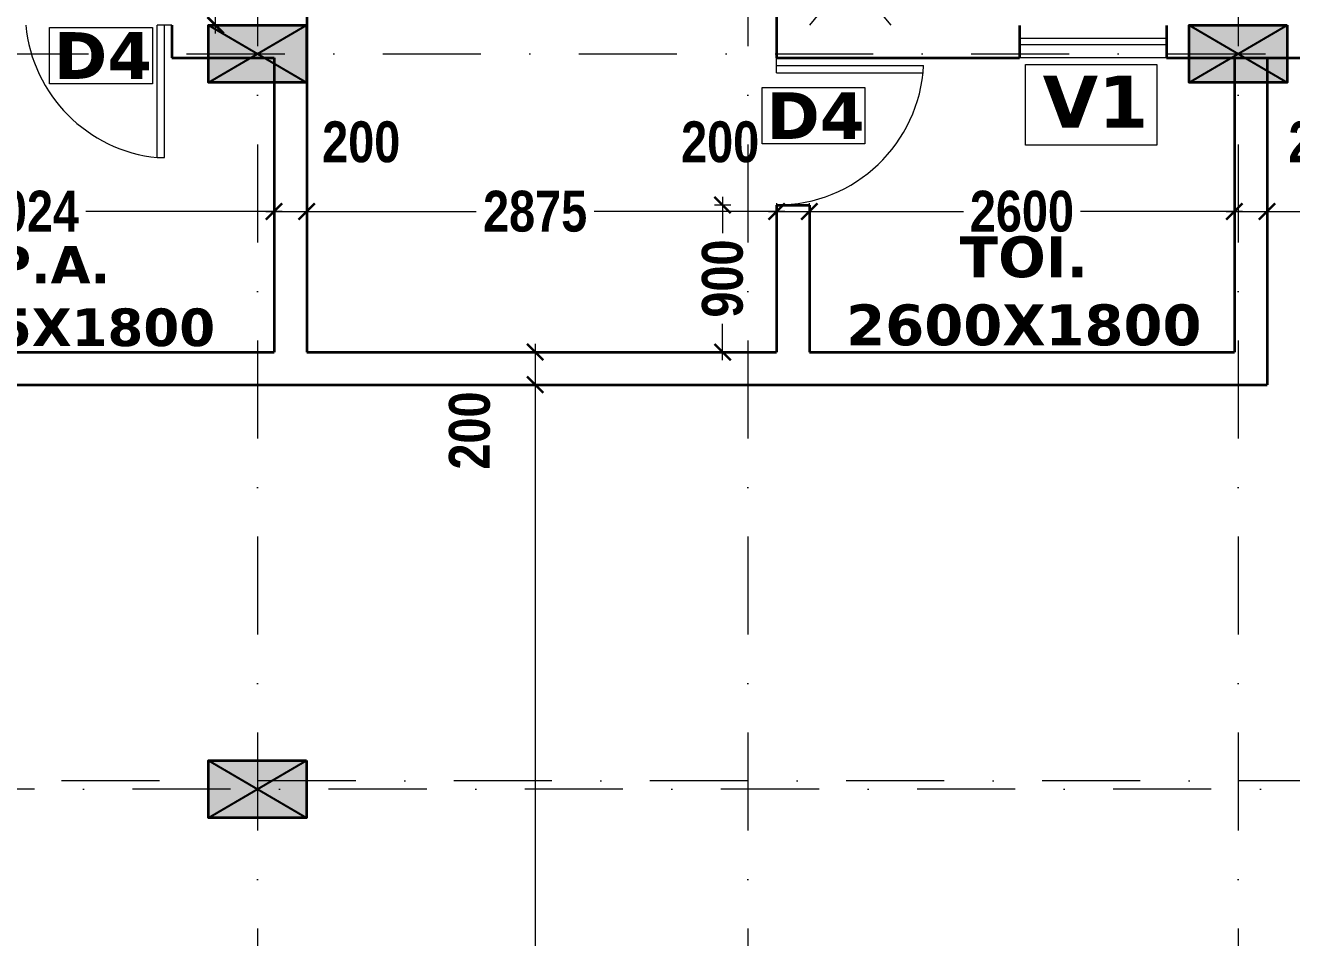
# Model space of a CAD drawing. Header units: millimetres. Extents: x -3092155 to 4513934, y -12317808 to 1850003.
# Drawn here: x -398756 to -391008, y -5727161 to -5721576 of the extents above; entities that cross this region are included whole.
import ezdxf

# ---------------------------------------------------------------- set-up
doc = ezdxf.new("R2010")
doc.units = ezdxf.units.MM
doc.header["$LTSCALE"] = 2
doc.header["$MEASUREMENT"] = 0
doc.header["$PDMODE"] = 34
doc.header["$PDSIZE"] = 500
doc.linetypes.add('DASHDOT', pattern=[1, 0.5, -0.25, 0, -0.25])
doc.linetypes.add('DASHED2', pattern=[0.375, 0.25, -0.125])
for name, color, linetype, lineweight in [('coloumn', 10, 'Continuous', 35), ('D DIM', 250, 'Continuous', 9), ('D4', 10, 'Continuous', 5), ('DOOR', 27, 'Continuous', 5), ('DUCT', 37, 'Continuous', 35), ('glass', 5, 'Continuous', 15), ('GRID', 251, 'DASHDOT', 5), ('SILL', 74, 'Continuous', 9), ('TEXT', 7, 'Continuous', 13), ('VENTI', 162, 'Continuous', 5), ('WAll', 250, 'Continuous', 35)]:
    doc.layers.add(name, color=color, linetype=linetype, lineweight=lineweight)
doc.layers.add('DOT', color=7, linetype='DASHED2', lineweight=0, true_color=0x89067c)
doc.styles.add('INNER DIM', font='ARIALNB.TTF', dxfattribs={"height": 250})
doc.styles.add('style2', font='verdana.ttf')
doc.dimstyles.new('external final', dxfattribs={"dimscale": 0, "dimtxt": 250, "dimasz": 100, "dimexe": 50, "dimexo": 50, "dimgap": 50, "dimtad": 0, "dimdec": 0, "dimzin": 0, "dimdsep": 46, "dimtxsty": 'INNER DIM', "dimblk": 'ARCHTICK', "dimcen": 100, "dimdle": 50, "dimclrd": 256, "dimclre": 256, "dimclrt": 256, "dimadec": 0, "dimazin": 0, "dimtfac": 1, "dimtdec": 0, "dimtix": 1, "dimtmove": 1, "dimatfit": 3, "dimfxl": 50, "dimfxlon": 1, "dimtolj": 1, "dimtzin": 0, "dimlwd": -1, "dimlwe": -1, "dimarcsym": 1})
doc.dimstyles.new('INNER DIM', dxfattribs={"dimscale": 0, "dimtxt": 250, "dimasz": 100, "dimexe": 50, "dimexo": 50, "dimgap": 50, "dimtad": 0, "dimdec": 0, "dimzin": 0, "dimdsep": 46, "dimtxsty": 'INNER DIM', "dimblk": 'ARCHTICK', "dimcen": 100, "dimdle": 50, "dimclrd": 256, "dimclre": 256, "dimclrt": 256, "dimadec": 0, "dimazin": 0, "dimtfac": 1, "dimtdec": 0, "dimtix": 1, "dimtmove": 2, "dimatfit": 3, "dimfxl": 50, "dimfxlon": 1, "dimtolj": 1, "dimtzin": 0, "dimlwd": -1, "dimlwe": -1, "dimarcsym": 1})

# ---------------------------------------------------------------- blocks, each defined once
blk = doc.blocks.new('A$C782B46B9')
at = {"layer": 'DOOR', "ltscale": 100}
for p, q in [((998.8, 100), (3.8, 100)), ((998.8, 100), (998.8, 0)), ((998.8, 50), (0, 50))]:
    blk.add_line(p, q, dxfattribs=at)
blk.add_arc((998.8, 0), 1000, 90, 177.13402, dxfattribs=at)
blk = doc.blocks.new('1000 DOOR R')
at = {"layer": 'DOOR', "color": 252, "ltscale": 200}
for p, q in [((-900, -900), (0, -900)), ((-900, -900), (-900, -950)), ((0, -1000), (0, -900)), ((-900, -950), (0, -950))]:
    blk.add_line(p, q, dxfattribs=at)
blk.add_arc((96.2, -1003), 1001.5, 95.46124, 174.09882, dxfattribs=at)
blk = doc.blocks.new('_ArchTick')
at = {"color": 0, "linetype": 'ByBlock', "const_width": 0.15}
blk.add_lwpolyline([(-0.5, -0.5), (0.5, 0.5)], dxfattribs=at)
blk = doc.blocks.new('*D624')
at = {"layer": 'D DIM', "ltscale": 100, "transparency": 16777216}
for p, q in [((-383841.8, -5722501.2), (-383741.8, -5722501.2)), ((-383791.8, -5722451.2), (-383791.8, -5722976)), ((-383791.8, -5724201.2), (-383791.8, -5723676.5)), ((-383841.8, -5724151.2), (-383741.8, -5724151.2))]:
    blk.add_line(p, q, dxfattribs=at)
at = {"layer": 'Defpoints', "color": 0, "lineweight": 50, "ltscale": 100, "transparency": 16777216}
for p in [(-1109821.7, -5722501.2), (-384583.9, -5724151.2), (-383791.8, -5724151.2)]:
    blk.add_point(p, dxfattribs=at)
at = {"layer": 'D DIM', "ltscale": 100, "transparency": 16777216, "xscale": 100, "yscale": 100, "zscale": 100}
for p, rotation in [((-383791.8, -5722501.2), 90), ((-383791.8, -5724151.2), 270)]:
    blk.add_blockref('_ArchTick', p, dxfattribs=dict(at, rotation=rotation))
at = {"layer": 'D DIM', "ltscale": 100, "transparency": 16777216, "insert": (-383791.8, -5723326.2), "char_height": 250, "attachment_point": 5, "rotation": 90, "style": 'INNER DIM'}
blk.add_mtext('\\A1;1650', dxfattribs=at)
blk = doc.blocks.new('*D730')
at = {"layer": 'D DIM', "ltscale": 100, "transparency": 16777216}
for p, q in [((1048.8, 410.6), (-438739.1, 410.6)), ((-438689.1, 360.6), (-438689.1, 460.6)), ((998.8, 360.6), (998.8, 460.6))]:
    blk.add_line(p, q, dxfattribs=at)
at = {"layer": 'Defpoints', "color": 0, "lineweight": 50, "ltscale": 100, "transparency": 16777216}
for p in [(-438689.1, 410.6), (998.8, 0), (-438689.1, -5723126.2)]:
    blk.add_point(p, dxfattribs=at)
at = {"layer": 'D DIM', "ltscale": 100, "transparency": 16777216, "xscale": 100, "yscale": 100, "zscale": 100, "rotation": 180}
blk.add_blockref('_ArchTick', (-438689.1, 410.6), dxfattribs=at)
at = {"layer": 'D DIM', "ltscale": 100, "transparency": 16777216, "xscale": 100, "yscale": 100, "zscale": 100}
blk.add_blockref('_ArchTick', (998.8, 410.6), dxfattribs=at)
at = {"layer": 'D DIM', "ltscale": 100, "transparency": 16777216, "insert": (1326.5, 835.2), "char_height": 250, "attachment_point": 5, "style": 'INNER DIM'}
blk.add_mtext('\\A1;439688', dxfattribs=at)
blk = doc.blocks.new('*D736')
at = {"layer": 'D DIM', "ltscale": 100, "transparency": 16777216}
for p, q in [((-400258.4, -5722765.6), (-400258.4, -5722665.6)), ((-397234.3, -5722765.6), (-397234.3, -5722665.6)), ((-400308.4, -5722715.6), (-399106.2, -5722715.6)), ((-397184.3, -5722715.6), (-398386.5, -5722715.6))]:
    blk.add_line(p, q, dxfattribs=at)
at = {"layer": 'Defpoints', "color": 0, "lineweight": 50, "ltscale": 100, "transparency": 16777216}
for p in [(-397234.3, -5722715.6), (-400258.4, -5722997), (-397234.3, -5723070.6)]:
    blk.add_point(p, dxfattribs=at)
at = {"layer": 'D DIM', "ltscale": 100, "transparency": 16777216, "xscale": 100, "yscale": 100, "zscale": 100, "rotation": 180}
blk.add_blockref('_ArchTick', (-400258.4, -5722715.6), dxfattribs=at)
at = {"layer": 'D DIM', "ltscale": 100, "transparency": 16777216, "xscale": 100, "yscale": 100, "zscale": 100}
blk.add_blockref('_ArchTick', (-397234.3, -5722715.6), dxfattribs=at)
at = {"layer": 'D DIM', "ltscale": 100, "transparency": 16777216, "insert": (-398746.3, -5722715.6), "char_height": 250, "attachment_point": 5, "style": 'INNER DIM'}
blk.add_mtext('\\A1;3024', dxfattribs=at)
blk = doc.blocks.new('*D737')
at = {"layer": 'D DIM', "ltscale": 100, "transparency": 16777216}
for p, q in [((-397234.3, -5722765.6), (-397234.3, -5722665.6)), ((-397034.3, -5722765.6), (-397034.3, -5722665.6)), ((-397284.3, -5722715.6), (-396984.3, -5722715.6))]:
    blk.add_line(p, q, dxfattribs=at)
at = {"layer": 'Defpoints', "color": 0, "lineweight": 50, "ltscale": 100, "transparency": 16777216}
for p in [(-397034.3, -5722715.6), (-397034.3, -5723058), (-397234.3, -5723070.6)]:
    blk.add_point(p, dxfattribs=at)
at = {"layer": 'D DIM', "ltscale": 100, "transparency": 16777216, "xscale": 100, "yscale": 100, "zscale": 100, "rotation": 180}
blk.add_blockref('_ArchTick', (-397234.3, -5722715.6), dxfattribs=at)
at = {"layer": 'D DIM', "ltscale": 100, "transparency": 16777216, "xscale": 100, "yscale": 100, "zscale": 100}
blk.add_blockref('_ArchTick', (-397034.3, -5722715.6), dxfattribs=at)
at = {"layer": 'D DIM', "ltscale": 100, "transparency": 16777216, "insert": (-396701.1, -5722291), "char_height": 250, "attachment_point": 5, "style": 'INNER DIM'}
blk.add_mtext('\\A1;200', dxfattribs=at)
blk = doc.blocks.new('*D738')
at = {"layer": 'D DIM', "ltscale": 100, "transparency": 16777216}
for p, q in [((-397034.3, -5722765.6), (-397034.3, -5722665.6)), ((-394158.9, -5722765.6), (-394158.9, -5722665.6)), ((-397084.3, -5722715.6), (-395997.7, -5722715.6)), ((-394108.9, -5722715.6), (-395276.5, -5722715.6))]:
    blk.add_line(p, q, dxfattribs=at)
at = {"layer": 'Defpoints', "color": 0, "lineweight": 50, "ltscale": 100, "transparency": 16777216}
for p in [(-394158.9, -5722715.6), (-394158.9, -5722946.4), (-397034.3, -5723058)]:
    blk.add_point(p, dxfattribs=at)
at = {"layer": 'D DIM', "ltscale": 100, "transparency": 16777216, "xscale": 100, "yscale": 100, "zscale": 100, "rotation": 180}
blk.add_blockref('_ArchTick', (-397034.3, -5722715.6), dxfattribs=at)
at = {"layer": 'D DIM', "ltscale": 100, "transparency": 16777216, "xscale": 100, "yscale": 100, "zscale": 100}
blk.add_blockref('_ArchTick', (-394158.9, -5722715.6), dxfattribs=at)
at = {"layer": 'D DIM', "ltscale": 100, "transparency": 16777216, "insert": (-395637.1, -5722715.6), "char_height": 250, "attachment_point": 5, "style": 'INNER DIM'}
blk.add_mtext('\\A1;2875', dxfattribs=at)
blk = doc.blocks.new('*D253')
at = {"layer": 'D DIM', "ltscale": 100, "transparency": 16777216}
for p, q in [((-394158.9, -5722765.6), (-394158.9, -5722665.6)), ((-393958.9, -5722765.6), (-393958.9, -5722665.6)), ((-394208.9, -5722715.6), (-393908.9, -5722715.6))]:
    blk.add_line(p, q, dxfattribs=at)
at = {"layer": 'Defpoints', "color": 0, "lineweight": 50, "ltscale": 100, "transparency": 16777216}
for p in [(-393958.9, -5722715.6), (-394158.9, -5722946.4), (-393958.9, -5722953)]:
    blk.add_point(p, dxfattribs=at)
at = {"layer": 'D DIM', "ltscale": 100, "transparency": 16777216, "xscale": 100, "yscale": 100, "zscale": 100, "rotation": 180}
blk.add_blockref('_ArchTick', (-394158.9, -5722715.6), dxfattribs=at)
at = {"layer": 'D DIM', "ltscale": 100, "transparency": 16777216, "xscale": 100, "yscale": 100, "zscale": 100}
blk.add_blockref('_ArchTick', (-393958.9, -5722715.6), dxfattribs=at)
at = {"layer": 'D DIM', "ltscale": 100, "transparency": 16777216, "insert": (-394505.1, -5722291), "char_height": 250, "attachment_point": 5, "style": 'INNER DIM'}
blk.add_mtext('\\A1;200', dxfattribs=at)
blk = doc.blocks.new('*D254')
at = {"layer": 'D DIM', "ltscale": 100, "transparency": 16777216}
for p, q in [((-393958.9, -5722765.6), (-393958.9, -5722665.6)), ((-391358.4, -5722765.6), (-391358.4, -5722665.6)), ((-394008.9, -5722715.6), (-393016.6, -5722715.6)), ((-391308.4, -5722715.6), (-392300.7, -5722715.6))]:
    blk.add_line(p, q, dxfattribs=at)
at = {"layer": 'Defpoints', "color": 0, "lineweight": 50, "ltscale": 100, "transparency": 16777216}
for p in [(-391358.4, -5722715.6), (-391358.4, -5722854), (-393958.9, -5722953)]:
    blk.add_point(p, dxfattribs=at)
at = {"layer": 'D DIM', "ltscale": 100, "transparency": 16777216, "xscale": 100, "yscale": 100, "zscale": 100, "rotation": 180}
blk.add_blockref('_ArchTick', (-393958.9, -5722715.6), dxfattribs=at)
at = {"layer": 'D DIM', "ltscale": 100, "transparency": 16777216, "xscale": 100, "yscale": 100, "zscale": 100}
blk.add_blockref('_ArchTick', (-391358.4, -5722715.6), dxfattribs=at)
at = {"layer": 'D DIM', "ltscale": 100, "transparency": 16777216, "insert": (-392658.6, -5722715.6), "char_height": 250, "attachment_point": 5, "style": 'INNER DIM'}
blk.add_mtext('\\A1;2600', dxfattribs=at)
blk = doc.blocks.new('*D739')
at = {"layer": 'D DIM', "ltscale": 100, "transparency": 16777216}
for p, q in [((-391358.8, -5722765.6), (-391358.8, -5722665.6)), ((-391158.8, -5722765.6), (-391158.8, -5722665.6)), ((-391408.8, -5722715.6), (-391108.8, -5722715.6))]:
    blk.add_line(p, q, dxfattribs=at)
at = {"layer": 'Defpoints', "color": 0, "lineweight": 50, "ltscale": 100, "transparency": 16777216}
for p in [(-391158.8, -5722715.6), (-391358.8, -5722854), (-391158.8, -5722842.6)]:
    blk.add_point(p, dxfattribs=at)
at = {"layer": 'D DIM', "ltscale": 100, "transparency": 16777216, "xscale": 100, "yscale": 100, "zscale": 100, "rotation": 180}
blk.add_blockref('_ArchTick', (-391358.8, -5722715.6), dxfattribs=at)
at = {"layer": 'D DIM', "ltscale": 100, "transparency": 16777216, "xscale": 100, "yscale": 100, "zscale": 100}
blk.add_blockref('_ArchTick', (-391158.8, -5722715.6), dxfattribs=at)
at = {"layer": 'D DIM', "ltscale": 100, "transparency": 16777216, "insert": (-390789, -5722291), "char_height": 250, "attachment_point": 5, "style": 'INNER DIM'}
blk.add_mtext('\\A1;200', dxfattribs=at)
blk = doc.blocks.new('*D740')
at = {"layer": 'D DIM', "ltscale": 100, "transparency": 16777216}
for p, q in [((-391158.8, -5722765.6), (-391158.8, -5722665.6)), ((-385234.7, -5722759.4), (-385234.7, -5722665.6)), ((-391208.8, -5722715.6), (-388555.6, -5722715.6)), ((-385184.7, -5722715.6), (-387837.9, -5722715.6))]:
    blk.add_line(p, q, dxfattribs=at)
at = {"layer": 'Defpoints', "color": 0, "lineweight": 50, "ltscale": 100, "transparency": 16777216}
for p in [(-385234.7, -5722715.6), (-385234.7, -5722809.4), (-391158.8, -5722842.6)]:
    blk.add_point(p, dxfattribs=at)
at = {"layer": 'D DIM', "ltscale": 100, "transparency": 16777216, "xscale": 100, "yscale": 100, "zscale": 100, "rotation": 180}
blk.add_blockref('_ArchTick', (-391158.8, -5722715.6), dxfattribs=at)
at = {"layer": 'D DIM', "ltscale": 100, "transparency": 16777216, "xscale": 100, "yscale": 100, "zscale": 100}
blk.add_blockref('_ArchTick', (-385234.7, -5722715.6), dxfattribs=at)
at = {"layer": 'D DIM', "ltscale": 100, "transparency": 16777216, "insert": (-388196.8, -5722715.6), "char_height": 250, "attachment_point": 5, "style": 'INNER DIM'}
blk.add_mtext('\\A1;5924', dxfattribs=at)
blk = doc.blocks.new('*D801')
at = {"layer": 'D DIM', "ltscale": 100, "transparency": 16777216}
for p, q in [((-394439.9, -5722676.2), (-394539.9, -5722676.2)), ((-394489.9, -5722626.2), (-394489.9, -5722848.8)), ((-394489.9, -5723626.2), (-394489.9, -5723403.6)), ((-394439.9, -5723576.2), (-394539.9, -5723576.2))]:
    blk.add_line(p, q, dxfattribs=at)
at = {"layer": 'Defpoints', "color": 0, "lineweight": 50, "ltscale": 100, "transparency": 16777216}
for p in [(-394159.3, -5722676.2), (-394489.9, -5723576.2), (-394159.3, -5723576.2)]:
    blk.add_point(p, dxfattribs=at)
at = {"layer": 'D DIM', "ltscale": 100, "transparency": 16777216, "xscale": 100, "yscale": 100, "zscale": 100}
for p, rotation in [((-394489.9, -5722676.2), 90), ((-394489.9, -5723576.2), 270)]:
    blk.add_blockref('_ArchTick', p, dxfattribs=dict(at, rotation=rotation))
at = {"layer": 'D DIM', "ltscale": 100, "transparency": 16777216, "insert": (-394489.9, -5723126.2), "char_height": 250, "attachment_point": 5, "rotation": 90, "style": 'INNER DIM'}
blk.add_mtext('\\A1;900', dxfattribs=at)
blk = doc.blocks.new('*D338')
at = {"layer": 'D DIM', "ltscale": 100, "transparency": 16777216}
for p, q in [((-395636.9, -5723526.2), (-395636.9, -5723826.2)), ((-395586.9, -5723576.2), (-395686.9, -5723576.2)), ((-395586.9, -5723776.2), (-395686.9, -5723776.2))]:
    blk.add_line(p, q, dxfattribs=at)
at = {"layer": 'Defpoints', "color": 0, "lineweight": 50, "ltscale": 100, "transparency": 16777216}
for p in [(-395306.3, -5723576.2), (-395636.9, -5723776.2), (-395306.3, -5723776.2)]:
    blk.add_point(p, dxfattribs=at)
at = {"layer": 'D DIM', "ltscale": 100, "transparency": 16777216, "xscale": 100, "yscale": 100, "zscale": 100}
for p, rotation in [((-395636.9, -5723576.2), 90), ((-395636.9, -5723776.2), 270)]:
    blk.add_blockref('_ArchTick', p, dxfattribs=dict(at, rotation=rotation))
at = {"layer": 'D DIM', "ltscale": 100, "transparency": 16777216, "insert": (-396037.4, -5724056.4), "char_height": 250, "attachment_point": 5, "rotation": 90, "style": 'INNER DIM'}
blk.add_mtext('\\A1;200', dxfattribs=at)
blk = doc.blocks.new('*D339')
at = {"layer": 'D DIM', "ltscale": 100, "transparency": 16777216}
for p, q in [((-395636.9, -5723726.2), (-395636.9, -5728394.2)), ((-395586.9, -5723776.2), (-395686.9, -5723776.2)), ((-395636.9, -5733776.2), (-395636.9, -5729108.3)), ((-395586.9, -5733726.2), (-395686.9, -5733726.2))]:
    blk.add_line(p, q, dxfattribs=at)
at = {"layer": 'Defpoints', "color": 0, "lineweight": 50, "ltscale": 100, "transparency": 16777216}
for p in [(-395306.3, -5723776.2), (-395636.9, -5733726.2), (-395306.3, -5733726.2)]:
    blk.add_point(p, dxfattribs=at)
at = {"layer": 'D DIM', "ltscale": 100, "transparency": 16777216, "xscale": 100, "yscale": 100, "zscale": 100}
for p, rotation in [((-395636.9, -5723776.2), 90), ((-395636.9, -5733726.2), 270)]:
    blk.add_blockref('_ArchTick', p, dxfattribs=dict(at, rotation=rotation))
at = {"layer": 'D DIM', "ltscale": 100, "transparency": 16777216, "insert": (-395636.9, -5728751.2), "char_height": 250, "attachment_point": 5, "rotation": 90, "style": 'INNER DIM'}
blk.add_mtext('\\A1;9950', dxfattribs=at)
blk = doc.blocks.new('*D924')
at = {"layer": 'D DIM', "ltscale": 100, "transparency": 16777216}
for p, q in [((-397591.6, -5718726.2), (-397591.6, -5719818.3)), ((-397641.6, -5718776.2), (-397541.6, -5718776.2)), ((-397591.6, -5721626.2), (-397591.6, -5720534.2)), ((-397641.6, -5721576.2), (-397541.6, -5721576.2))]:
    blk.add_line(p, q, dxfattribs=at)
at = {"layer": 'Defpoints', "color": 0, "lineweight": 50, "ltscale": 100, "transparency": 16777216}
for p in [(-397969.4, -5718776.2), (-397858.4, -5721576.2), (-397591.6, -5721576.2)]:
    blk.add_point(p, dxfattribs=at)
at = {"layer": 'D DIM', "ltscale": 100, "transparency": 16777216, "xscale": 100, "yscale": 100, "zscale": 100}
for p, rotation in [((-397591.6, -5718776.2), 90), ((-397591.6, -5721576.2), 270)]:
    blk.add_blockref('_ArchTick', p, dxfattribs=dict(at, rotation=rotation))
at = {"layer": 'D DIM', "ltscale": 100, "transparency": 16777216, "insert": (-397591.6, -5720176.2), "char_height": 250, "attachment_point": 5, "rotation": 90, "style": 'INNER DIM'}
blk.add_mtext('\\A1;2800', dxfattribs=at)
blk = doc.blocks.new('F.F')
at = {"layer": 'coloumn', "ltscale": 100}
for points in [[(-169655.3, -5874906.2), (-169655.3, -5875256.2), (-170255.3, -5875256.2), (-170255.3, -5874906.2)], [(-163655.3, -5874906.2), (-163655.3, -5875256.2), (-164255.3, -5875256.2), (-164255.3, -5874906.2)], [(-169655.3, -5879406.2), (-169655.3, -5879756.2), (-170255.3, -5879756.2), (-170255.3, -5879406.2)]]:
    blk.add_hatch(color=256, dxfattribs=at).paths.add_polyline_path(points)
at = {"layer": 'coloumn', "lineweight": 25, "ltscale": 100}
for p, q in [((-170255.3, -5875256.2), (-169655.3, -5874906.2)), ((-170255.3, -5874906.2), (-169655.3, -5875256.2)), ((-164255.3, -5875256.2), (-163655.3, -5874906.2)), ((-164255.3, -5874906.2), (-163655.3, -5875256.2)), ((-170255.3, -5879756.2), (-169655.3, -5879406.2)), ((-170255.3, -5879406.2), (-169655.3, -5879756.2))]:
    blk.add_line(p, q, dxfattribs=at)
at = {"layer": 'coloumn', "ltscale": 100}
for points in [[(-169655.3, -5874906.2), (-169655.3, -5875256.2), (-170255.3, -5875256.2), (-170255.3, -5874906.2)], [(-163655.3, -5874906.2), (-163655.3, -5875256.2), (-164255.3, -5875256.2), (-164255.3, -5874906.2)], [(-169655.3, -5879406.2), (-169655.3, -5879756.2), (-170255.3, -5879756.2), (-170255.3, -5879406.2)]]:
    blk.add_lwpolyline(points, close=True, dxfattribs=at)

msp = doc.modelspace()

# ---------------------------------------------------------------- linework, layer by layer
at = {"layer": 'D4', "ltscale": 0.1}
for points in [[(-398607.9, -5721589.7), (-397978.9, -5721589.7), (-397978.9, -5721935), (-398607.9, -5721935)], [(-394248.2, -5721957.2), (-393619.1, -5721957.2), (-393619.1, -5722302.5), (-394248.2, -5722302.5)]]:
    msp.add_lwpolyline(points, close=True, dxfattribs=at)
at = {"layer": 'DOT', "ltscale": 400}
for p, q in [((-393459.3, -5721576.2), (-393959.3, -5720976.2)), ((-393459.3, -5720976.2), (-393959.3, -5721576.2))]:
    msp.add_line(p, q, dxfattribs=at)
at = {"layer": 'DUCT', "ltscale": 100}
for p, q in [((-394159.7, -5720876.2), (-394159.7, -5721776.2)), ((-392674.2, -5721576.9), (-392674.2, -5721776.9)), ((-391774.2, -5721576.9), (-391774.2, -5721776.9)), ((-394159.7, -5721776.2), (-392674.2, -5721776.2)), ((-391774.2, -5721776.2), (-390094.3, -5721776.2))]:
    msp.add_line(p, q, dxfattribs=at)
at = {"layer": 'glass', "ltscale": 100}
for p, q in [((-391774.2, -5721656.2), (-392674.2, -5721656.2)), ((-391774.2, -5721696.2), (-392674.2, -5721696.2))]:
    msp.add_line(p, q, dxfattribs=at)
at = {"layer": 'GRID', "color": 5, "ltscale": 600}
for p, q in [((-397335.1, -5657499.4), (-397335.1, -5742293.2)), ((-394334.7, -5657499.4), (-394334.7, -5742293.2)), ((-391334.7, -5657499.4), (-391334.7, -5742293.2))]:
    msp.add_line(p, q, dxfattribs=at)
at = {"layer": 'GRID', "color": 6, "ltscale": 600}
for p, q in [((-460174.6, -5721751.2), (-367335.1, -5721751.2)), ((-367932.6, -5726200.5), (-458429.4, -5726200.5)), ((-365097.7, -5726251.2), (-461068.9, -5726251.2))]:
    msp.add_line(p, q, dxfattribs=at)
at = {"layer": 'SILL', "ltscale": 100}
msp.add_line((-391774.2, -5721776.2), (-392674.2, -5721776.2), dxfattribs=at)
at = {"layer": 'VENTI', "ltscale": 0.1}
msp.add_lwpolyline([(-392635.8, -5721816.2), (-391834.1, -5721816.2), (-391834.1, -5722310.2), (-392635.8, -5722310.2)], close=True, dxfattribs=at)
at = {"layer": 'WAll', "ltscale": 100}
for p, q in [((-397034.3, -5719976.2), (-397034.3, -5723576.2)), ((-397858.8, -5721576.2), (-397858.8, -5721776.2)), ((-397858.8, -5721776.2), (-397234.3, -5721776.2)), ((-397234.3, -5721776.2), (-397234.3, -5723576.2)), ((-391358.8, -5721776.2), (-391358.8, -5723576.2)), ((-391158.8, -5721776.2), (-391158.8, -5723776.2)), ((-394159.3, -5722676.2), (-393959.3, -5722676.2)), ((-394159.3, -5722676.2), (-394159.3, -5723576.2)), ((-393959.3, -5722676.2), (-393959.3, -5723576.2)), ((-400258.8, -5723576.2), (-397234.3, -5723576.2)), ((-397034.3, -5723576.2), (-394159.3, -5723576.2)), ((-393959.3, -5723576.2), (-391358.8, -5723576.2)), ((-400458.8, -5723776.2), (-391158.8, -5723776.2))]:
    msp.add_line(p, q, dxfattribs=at)

# ---------------------------------------------------------------- block references
at = {"layer": 'coloumn'}
msp.add_blockref('F.F', (-227379.8, 153330), dxfattribs=at)
at = {"layer": 'DOOR', "ltscale": 100, "extrusion": (0, 0, -1), "xscale": -0.900109562149737, "yscale": 0.900109562149737, "zscale": -0.9001095625609229, "rotation": 270}
msp.add_blockref('1000 DOOR R', (398758.9, -5721576.2), dxfattribs=at)
at = {"layer": 'DOOR', "ltscale": 100, "xscale": 0.8999999999941792, "yscale": 0.8999999999941792, "zscale": 0.8999999999964607, "rotation": 180}
msp.add_blockref('A$C782B46B9', (-393260.4, -5721776.2), dxfattribs=at)

# ---------------------------------------------------------------- texts
at = {"layer": 'D4', "ltscale": 0.1, "char_height": 287, "attachment_point": 5, "style": 'style2'}
for insert in [(-398281.1, -5721761.5), (-393921.4, -5722129)]:
    msp.add_mtext('\\pxt11;{\\fVerdana|b1|i0|c0|p34;D4}', dxfattribs=dict(at, insert=insert))
at = {"layer": 'TEXT', "ltscale": 0.1, "attachment_point": 5, "style": 'style2'}
for s, insert, char_height in [('\\pxt11;{\\fVerdana|b1|i0|c0|p34;TOI.\\P2600X1800}', (-392646.6, -5723203.6), 250), ('\\pxt11;{\\fVerdana|b1|i0|c0|p34;P.A.\\P3025X1800}', (-398594.7, -5723234.9), 230)]:
    msp.add_mtext(s, dxfattribs=dict(at, insert=insert, char_height=char_height))
at = {"layer": 'VENTI', "ltscale": 0.1, "insert": (-392209.2, -5722043.6), "char_height": 320, "attachment_point": 5, "style": 'style2'}
msp.add_mtext('\\pxt11;{\\fVerdana|b1|i0|c0|p34;V1}', dxfattribs=at)

# ---------------------------------------------------------------- dimensions: what is measured, and where the dimension line sits
at = {"layer": 'D DIM', "ltscale": 100}
for base, p1, p2, picture, middle in [((-438689.1, 410.6), (998.8, 0), (-438689.1, -5723126.2), '*D730', (1326.5, 835.2)), ((-397034.3, -5722715.6), (-397234.3, -5723070.6), (-397034.3, -5723058), '*D737', (-396701.1, -5722291)), ((-393958.9, -5722715.6), (-394158.9, -5722946.4), (-393958.9, -5722953), '*D253', (-394505.1, -5722291)), ((-391158.8, -5722715.6), (-391358.8, -5722854), (-391158.8, -5722842.6), '*D739', (-390789, -5722291)), ((-394158.9, -5722715.6), (-397034.3, -5723058), (-394158.9, -5722946.4), '*D738', (-395637.1, -5722715.6))]:
    dim = msp.add_linear_dim(base=base, p1=p1, p2=p2, dimstyle='INNER DIM', override={"dimscale": 1}, dxfattribs=at)
    dim.commit()
    dim.dimension.update_dxf_attribs({"geometry": picture, "text_midpoint": middle, "dimtype": 160})
for base, p1, p2, dimstyle, picture, middle in [((-397591.6, -5721576.2), (-397969.4, -5718776.2), (-397858.4, -5721576.2), 'external final', '*D924', (-397591.6, -5720176.2)), ((-383791.8, -5724151.2), (-1109821.7, -5722501.2), (-384583.9, -5724151.2), 'INNER DIM', '*D624', (-383791.8, -5723326.2)), ((-394489.9, -5723576.2), (-394159.3, -5722676.2), (-394159.3, -5723576.2), 'INNER DIM', '*D801', (-394489.9, -5723126.2)), ((-395636.9, -5733726.2), (-395306.3, -5723776.2), (-395306.3, -5733726.2), 'INNER DIM', '*D339', (-395636.9, -5728751.2))]:
    dim = msp.add_linear_dim(base=base, p1=p1, p2=p2, angle=90, dimstyle=dimstyle, override={"dimscale": 1}, dxfattribs=at)
    dim.commit()
    dim.dimension.update_dxf_attribs({"geometry": picture, "text_midpoint": middle})
for base, p1, p2, picture, middle in [((-397234.3, -5722715.6), (-400258.4, -5722997), (-397234.3, -5723070.6), '*D736', (-398746.3, -5722715.6)), ((-391358.394, -5722715.5811), (-393958.8823, -5722952.9595), (-391358.394, -5722854.0269), '*D254', (-392658.6382, -5722715.5811)), ((-385234.7, -5722715.6), (-391158.8, -5722842.6), (-385234.7, -5722809.4), '*D740', (-388196.8, -5722715.6))]:
    dim = msp.add_linear_dim(base=base, p1=p1, p2=p2, dimstyle='INNER DIM', override={"dimscale": 1}, dxfattribs=at)
    dim.commit()
    dim.dimension.update_dxf_attribs({"geometry": picture, "text_midpoint": middle})
dim = msp.add_linear_dim(base=(-395636.9, -5723776.2), p1=(-395306.3, -5723576.2), p2=(-395306.3, -5723776.2), angle=90, dimstyle='INNER DIM', override={"dimscale": 1}, dxfattribs=at)
dim.commit()
dim.dimension.update_dxf_attribs({"geometry": '*D338', "text_midpoint": (-396037.4, -5724056.4), "dimtype": 160})

doc.saveas('drawing.dxf')
